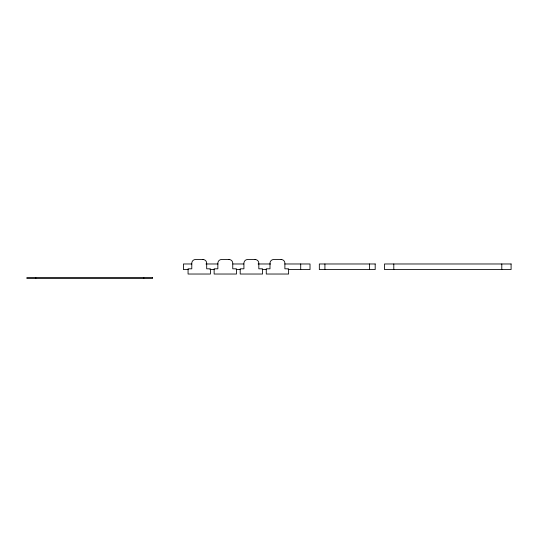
<?xml version="1.0" encoding="UTF-8"?>
<svg xmlns="http://www.w3.org/2000/svg" width="538" height="538" viewBox="0 0 538 538"><rect width="100%" height="100%" fill="white"/><g stroke="black" fill="none" stroke-linecap="round" stroke-linejoin="round"><path stroke-width="0.81" d="M191.81 263.976L183.418 263.976L183.418 269.558L188.609 269.558M205.967 263.976L218.018 263.976M232.86 263.976L243.788 263.976M258.099 263.976L270.574 263.976M284.804 263.976L310.016 263.976L310.022 269.558L288.146 269.558M209.948 269.558L214.487 269.558M236.169 269.558L240.439 269.558M262.201 269.558L266.391 269.558M501.793 263.976L501.793 269.558M393.803 263.976L393.803 269.558M369.599 263.976L369.599 269.558M324.918 263.976L324.918 269.558M300.708 263.976L300.708 269.558M143.733 277.561L143.733 278.496M35.743 277.561L35.743 278.496M202.967 259.504L195.516 259.504A3.726 3.726 0 0 0 191.79 263.23L191.79 268.812L188.071 268.812L188.071 274.03L210.412 274.03L210.412 268.812L206.686 268.812L206.686 263.23A3.726 3.726 0 0 0 202.967 259.504M229.033 259.504L221.582 259.504A3.726 3.726 0 0 0 217.856 263.23L217.856 268.812L214.137 268.812L214.137 274.03L236.478 274.03L236.478 268.812L232.752 268.812L232.752 263.23A3.726 3.726 0 0 0 229.033 259.504M255.099 259.504L247.648 259.504A3.726 3.726 0 0 0 243.922 263.23L243.922 268.812L240.204 268.812L240.204 274.03L262.544 274.03L262.544 268.812L258.818 268.812L258.818 263.23A3.726 3.726 0 0 0 255.099 259.504M281.159 259.504L273.714 259.504A3.726 3.726 0 0 0 269.989 263.23L269.989 268.812L266.27 268.812L266.27 274.03L288.61 274.03L288.61 268.812L284.884 268.812L284.884 263.23A3.726 3.726 0 0 0 281.159 259.504M375.188 263.976L319.33 263.976L319.33 269.558L375.188 269.558L375.188 263.976M511.093 263.976L384.502 263.976L384.495 269.558L511.093 269.558L511.1 263.976M152.57 277.561L26.907 277.561L26.9 278.496L152.57 278.496L152.577 277.561"/></g></svg>
